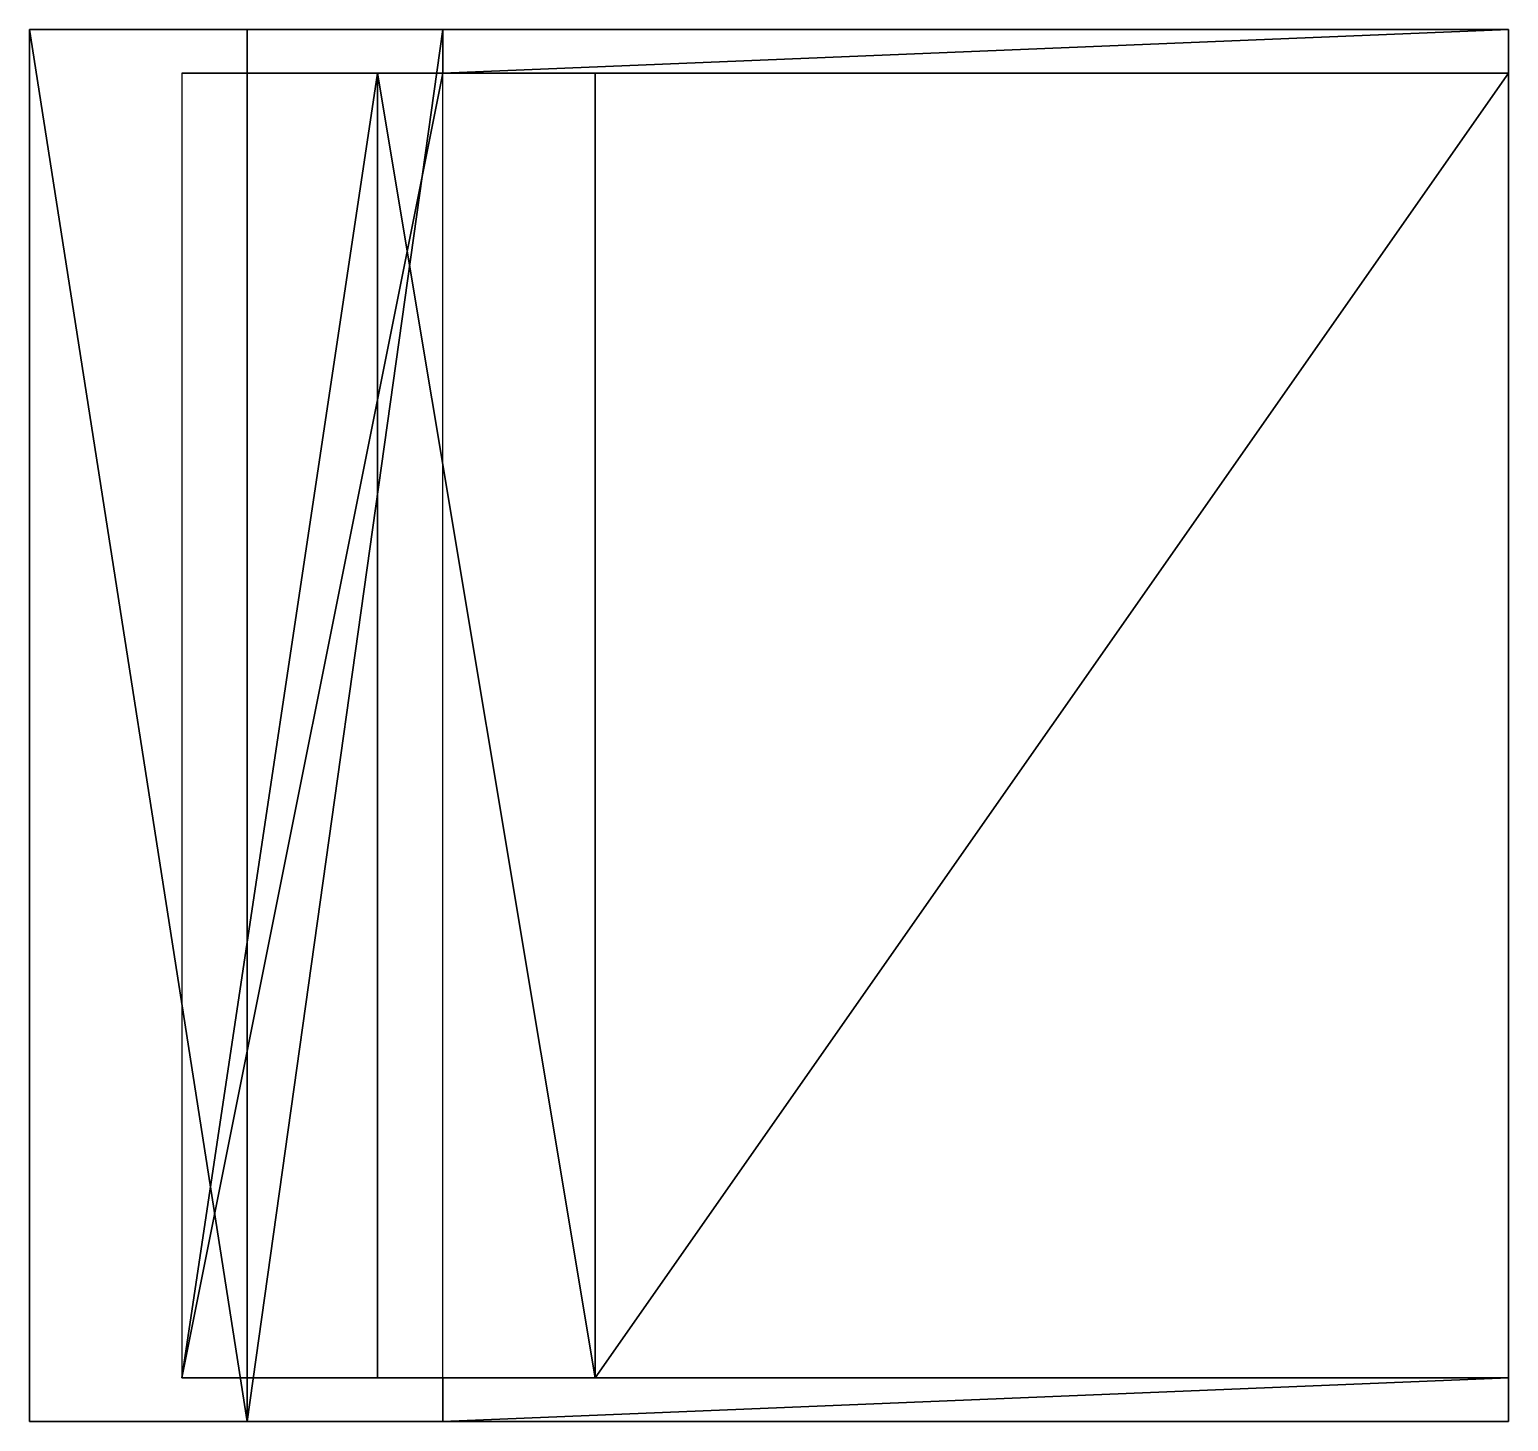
# Model space of a CAD drawing. Extents: x -0.864 to 0, y -0.406 to 0.406.
import ezdxf

# ---------------------------------------------------------------- set-up
doc = ezdxf.new("R2010")
doc.units = 0
doc.header["$LTSCALE"] = 2
doc.layers.get('0').update_dxf_attribs({"linetype": 'CONTINUOUS'})

msp = doc.modelspace()

# ---------------------------------------------------------------- meshes
at = {"color": 0, "linetype": 'BYBLOCK'}
mesh = msp.add_polyface(dxfattribs=at)
corners = [(0, -0.381, 0.4064), (0, 0.381, 0.4064), (-0.5334, -0.381, 0.4064), (-0.5334, 0.381, 0.4064), (-0.6604, -0.381, 0.762), (-0.6604, 0.381, 0.762), (-0.7747, -0.381, 0.7366), (-0.7747, 0.381, 0.7366), (-0.8636, 0.4064, 0.6096), (-0.8636, -0.4064, 0.6096), (-0.7366, -0.4064, 0.6096), (-0.7366, 0.4064, 0.6096), (0, 0.381, 0.2794), (0, 0.4064, 0.2794), (-0.6223, 0.381, 0.2794), (-0.6223, 0.4064, 0.2794), (0, -0.4064, 0.2794), (0, -0.381, 0.2794), (-0.6223, -0.4064, 0.2794), (-0.6223, -0.381, 0.2794)]
mesh.append_faces([[corners[k] for k in face] for face in [(0, 1, 2), (3, 2, 1), (4, 5, 6), (7, 6, 5), (12, 13, 14), (15, 14, 13), (16, 17, 18), (19, 18, 17)]], dxfattribs={"vtx1": -1, "color": 0})
mesh.append_faces([[corners[k] for k in face] for face in [(8, 9, 10), (10, 11, 8)]], dxfattribs={"vtx2": -1, "color": 0})
mesh = msp.add_polyface(dxfattribs=at)
corners = [(-0.5334, -0.381, 0.4064), (-0.5334, 0.381, 0.4064), (-0.6604, 0.381, 0.762), (-0.6604, -0.381, 0.762), (-0.7747, 0.381, 0.7366), (-0.7747, -0.381, 0.7366), (-0.6223, 0.381, 0.2794), (-0.6223, -0.381, 0.2794), (-0.7366, 0.4064, 0.6096), (-0.7366, -0.4064, 0.6096), (-0.6223, 0.4064, 0.2794), (-0.6223, -0.4064, 0.2794), (0, 0.381, 0.4064), (0, -0.381, 0.4064), (0, 0.381, 0.2794), (0, -0.381, 0.2794), (0, 0.4064, 0.2794), (0, -0.4064, 0.2794), (0, 0.4064), (0, -0.4064), (-0.8636, 0.4064, 0.6096), (-0.8636, -0.4064, 0.6096), (-0.8636, 0.4064), (-0.8636, -0.4064)]
mesh.append_faces([[corners[k] for k in face] for face in [(4, 5, 6), (7, 6, 5), (8, 9, 10), (11, 10, 9), (12, 13, 14), (15, 14, 13), (16, 17, 18), (19, 18, 17), (20, 21, 22), (23, 22, 21)]], dxfattribs={"vtx1": -1, "color": 0})
mesh.append_faces([[corners[k] for k in face] for face in [(0, 1, 2), (2, 3, 0)]], dxfattribs={"vtx2": -1, "color": 0})
mesh = msp.add_polyface(dxfattribs=at)
corners = [(0, -0.4064), (-0.8636, -0.4064), (-0.6223, -0.4064, 0.2794), (0, -0.4064, 0.2794), (-0.8636, -0.4064, 0.6096), (-0.7366, -0.4064, 0.6096), (0, -0.381, 0.2794), (-0.6223, -0.381, 0.2794), (-0.5334, -0.381, 0.4064), (0, -0.381, 0.4064), (-0.7747, -0.381, 0.7366), (-0.6604, -0.381, 0.762), (-0.7366, 0.4064, 0.6096), (-0.6223, 0.4064, 0.2794), (-0.8636, 0.4064, 0.6096), (-0.8636, 0.4064), (0, 0.4064), (0, 0.4064, 0.2794), (-0.6604, 0.381, 0.762), (-0.5334, 0.381, 0.4064), (-0.7747, 0.381, 0.7366), (-0.6223, 0.381, 0.2794), (0, 0.381, 0.2794), (0, 0.381, 0.4064)]
mesh.append_faces([[corners[k] for k in face] for face in [(12, 13, 14), (16, 15, 17), (18, 19, 20), (22, 21, 23)]], dxfattribs={"vtx1": -1, "color": 0})
mesh.append_faces([[corners[k] for k in face] for face in [(0, 1, 2), (5, 2, 1), (6, 7, 8), (11, 8, 7), (15, 14, 13), (13, 17, 15), (21, 20, 19), (19, 23, 21)]], dxfattribs={"vtx1": -1, "vtx2": -1, "color": 0})
mesh.append_faces([[corners[k] for k in face] for face in [(2, 3, 0), (1, 4, 5), (8, 9, 6), (7, 10, 11)]], dxfattribs={"vtx2": -1, "color": 0})

doc.saveas('drawing.dxf')
